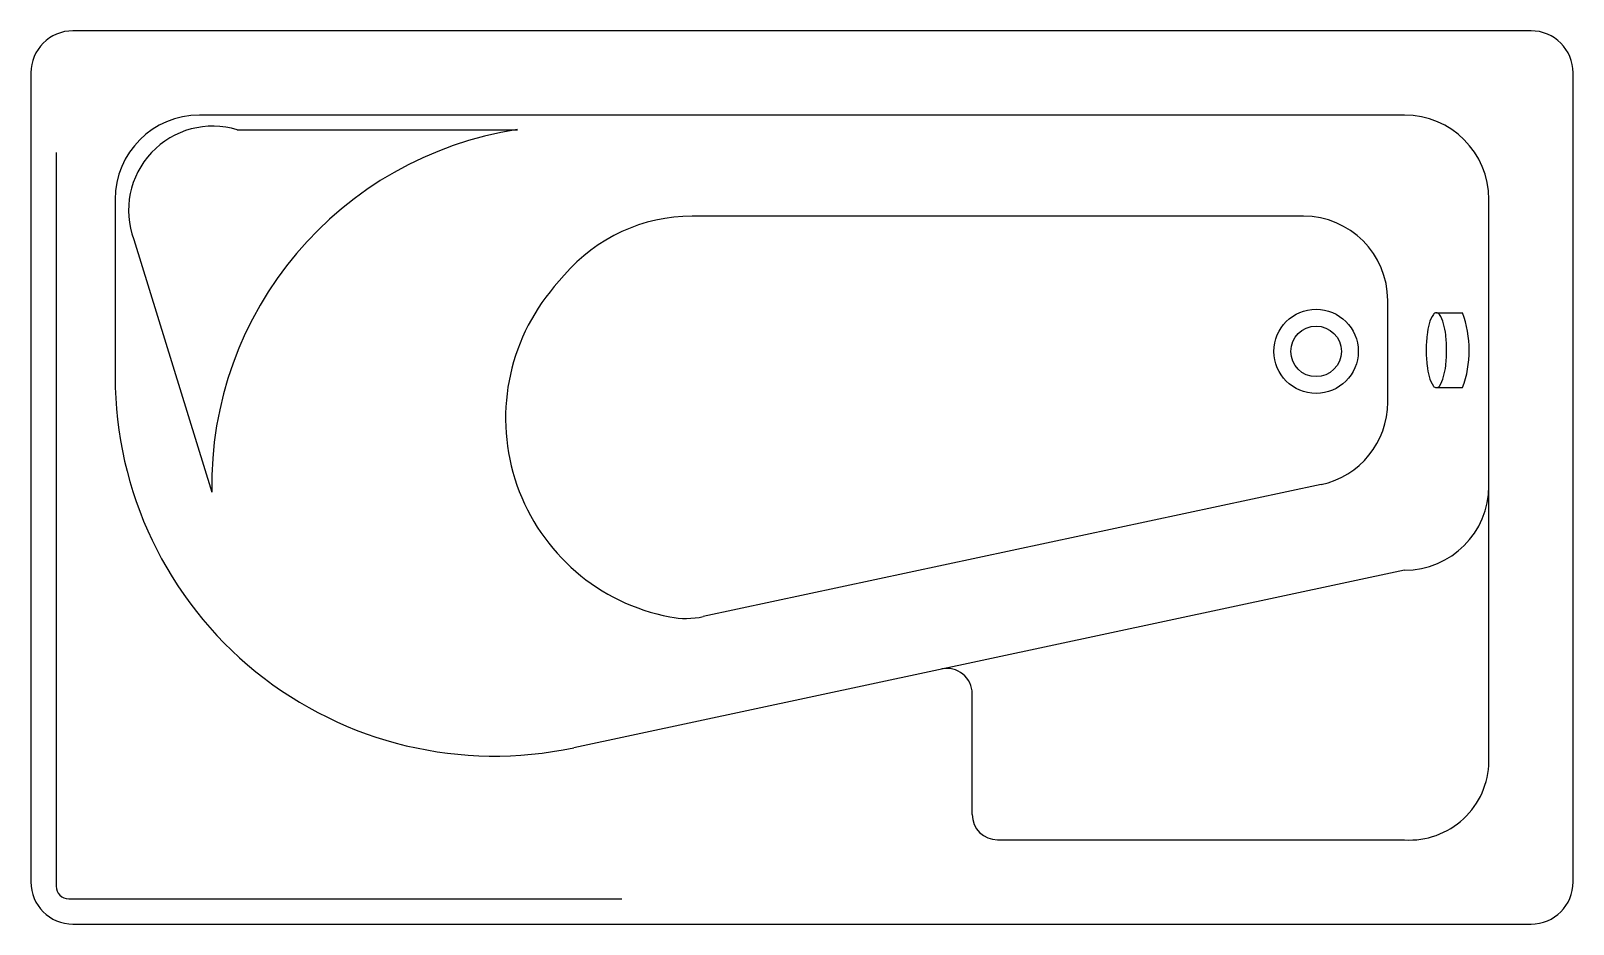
# Model space of a CAD drawing. Header units: millimetres. Extents: x -2985.82 to -2983.99, y 2934.63 to 2935.69.
import ezdxf

# ---------------------------------------------------------------- set-up
doc = ezdxf.new("R2010")
doc.units = ezdxf.units.MM
doc.header["$LTSCALE"] = 10
doc.layers.add('banheiro_louças', color=2, linetype='Continuous')

msp = doc.modelspace()

# ---------------------------------------------------------------- linework, layer by layer
at = {"layer": 'banheiro_louças'}
for p, q in [((-2984.0409, 2935.6923), (-2985.7709, 2935.6923)), ((-2985.8209, 2935.6423), (-2985.8209, 2934.6823)), ((-2983.9909, 2934.6823), (-2983.9909, 2935.6423)), ((-2985.7709, 2934.6323), (-2984.0409, 2934.6323))]:
    msp.add_line(p, q, dxfattribs=at)
at = {"layer": 'banheiro_louças', "color": 1}
for p, q in [((-2984.1909, 2935.5923), (-2985.6209, 2935.5923)), ((-2985.576, 2935.5749), (-2985.2435, 2935.5749)), ((-2985.7909, 2935.548), (-2985.7909, 2934.6773)), ((-2985.7209, 2935.4923), (-2985.7209, 2935.2817)), ((-2984.0909, 2934.8253), (-2984.0909, 2935.4923)), ((-2984.3109, 2935.4723), (-2985.0362, 2935.4723)), ((-2985.6988, 2935.4445), (-2985.6062, 2935.145)), ((-2985.188, 2935.4025), (-2985.1998, 2935.3888)), ((-2984.2109, 2935.2516), (-2984.2109, 2935.3723)), ((-2984.153, 2935.3577), (-2984.122, 2935.3577)), ((-2984.1529, 2935.2689), (-2984.122, 2935.2689)), ((-2984.29, 2935.1538), (-2985.023, 2934.9972)), ((-2984.1909, 2935.0523), (-2985.1768, 2934.8416)), ((-2984.7039, 2934.7623), (-2984.7039, 2934.9057)), ((-2984.6739, 2934.7323), (-2984.1909, 2934.7323)), ((-2985.7759, 2934.6623), (-2985.1195, 2934.6623))]:
    msp.add_line(p, q, dxfattribs=at)
msp.add_lwpolyline([(-2984.1653, 2935.3133, 0.02813), (-2984.1642, 2935.295, 0.038459), (-2984.1617, 2935.2819, 0.07917), (-2984.1567, 2935.2708, 0.252288), (-2984.1532, 2935.2689, 0.252288), (-2984.1496, 2935.2708, 0.07917), (-2984.1446, 2935.2819, 0.038459), (-2984.1421, 2935.295, 0.02813), (-2984.141, 2935.3133, 0.02813), (-2984.1421, 2935.3315, 0.038459), (-2984.1446, 2935.3447, 0.07917), (-2984.1496, 2935.3558, 0.252288), (-2984.1532, 2935.3577, 0.252288), (-2984.1567, 2935.3558, 0.07917), (-2984.1617, 2935.3447, 0.038459), (-2984.1642, 2935.3315, 0.02813)], format="xyb", close=True, dxfattribs=at)
for radius in [0.05, 0.03]:
    msp.add_circle((-2984.2959, 2935.3119), radius, dxfattribs=at)
at = {"layer": 'banheiro_louças'}
for centre, start, end in [((-2985.7709, 2935.6423), 90, 180), ((-2984.0409, 2935.6423), 0, 90), ((-2985.7709, 2934.6823), 180, 270), ((-2984.0409, 2934.6823), 270, 0)]:
    msp.add_arc(centre, 0.05, start, end, dxfattribs=at)
at = {"layer": 'banheiro_louças', "color": 1}
for centre, radius, start, end in [((-2985.6209, 2935.4923), 0.1, 90, 180), ((-2985.605, 2935.4792), 0.1, 73.1409, 200.3106), ((-2984.1909, 2935.4923), 0.1, 0, 90), ((-2985.1791, 2935.1527), 0.4272, 98.6692, 181.0318), ((-2985.0362, 2935.2723), 0.2, 90, 139.3809), ((-2984.3109, 2935.3723), 0.1, 0, 90), ((-2985.0176, 2935.2325), 0.24, 139.3809, 259.1813), ((-2984.2435, 2935.3132), 0.1293, 339.9673, 20.1043), ((-2985.2709, 2935.2817), 0.45, 180, 282.0717), ((-2984.3109, 2935.2516), 0.1, 282.0717, 0), ((-2984.1909, 2935.1523), 0.1, 270, 0), ((-2985.0439, 2935.095), 0.1, 259.1813, 282.0717), ((-2984.7339, 2934.9057), 0.03, 0, 102.0717), ((-2984.1851, 2934.8263), 0.0942, 266.4885, 359.3571), ((-2984.6739, 2934.7623), 0.03, 180, 270), ((-2985.7759, 2934.6773), 0.015, 180, 270)]:
    msp.add_arc(centre, radius, start, end, dxfattribs=at)

doc.saveas('drawing.dxf')
